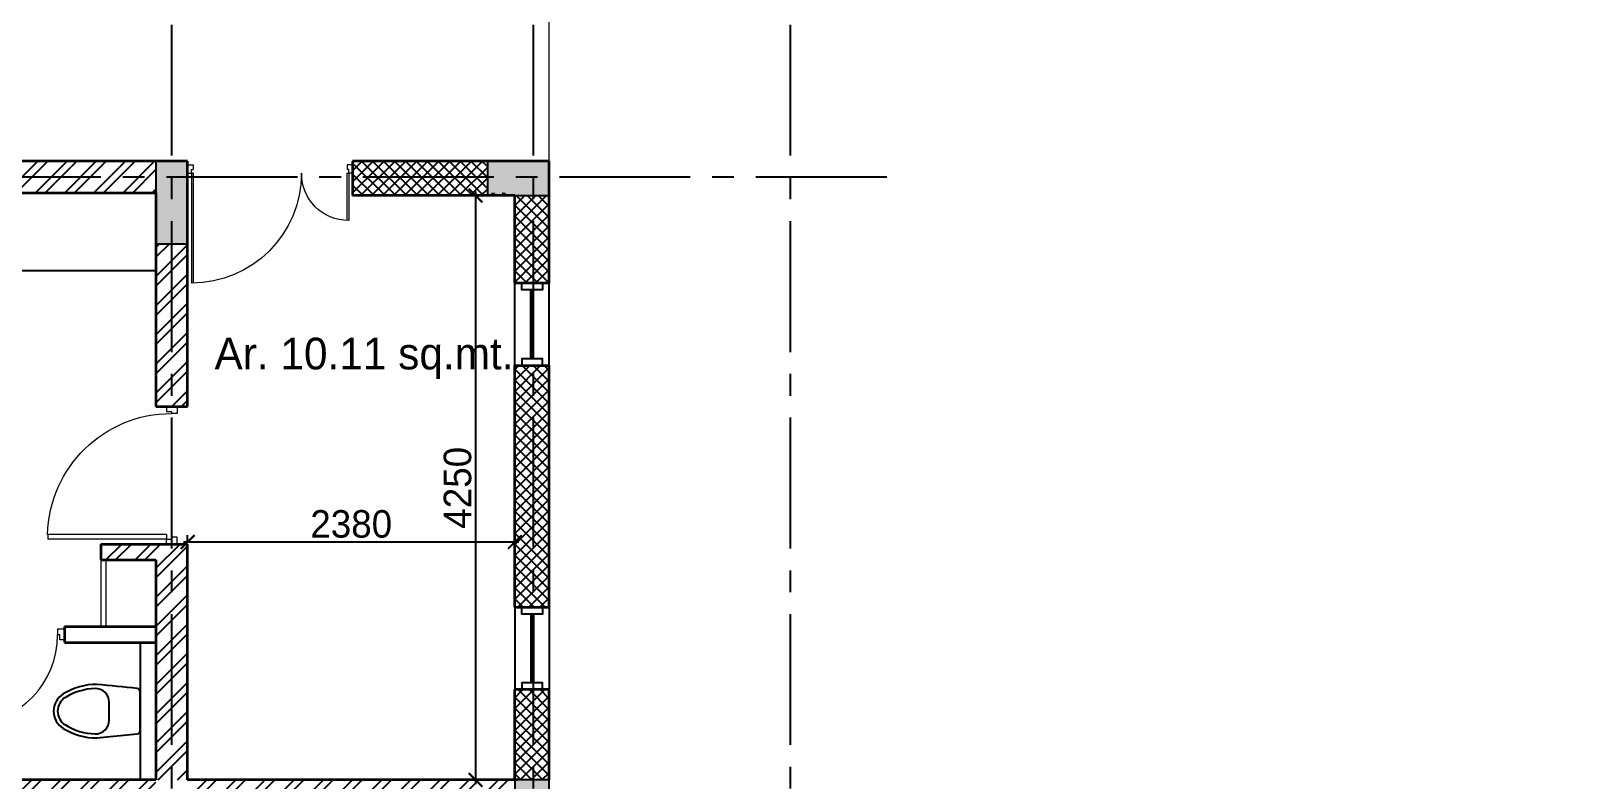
# Model space of a CAD drawing. Header units: millimetres. Extents: x -276609 to 1081398, y -453808 to 472098.
# Drawn here: x 361941 to 373242, y 163807 to 169254 of the extents above; entities that cross this region are included whole.
import ezdxf

# ---------------------------------------------------------------- set-up
doc = ezdxf.new("R2010")
doc.units = ezdxf.units.MM
doc.header["$MEASUREMENT"] = 0
doc.linetypes.add('CENTER2', pattern=[28.575, 19.05, -3.175, 3.175, -3.175])
doc.layers.add('A-Anno-Grid Lines', color=7, linetype='Continuous', true_color=0xbbc3bd)
for name, color, linetype, lineweight in [('A-Detail Lines', 241, 'Continuous', 25), ('A-DETL-LLIN', 3, 'Continuous', 9), ('A-Door', 4, 'Continuous', 9), ('A-Wall Sec', 1, 'Continuous', 20), ('frntr', 42, 'Continuous', 13), ('S-Concrete', 40, 'Continuous', 25)]:
    doc.layers.add(name, color=color, linetype=linetype, lineweight=lineweight)
for name, color, linetype in [('A-Elevation', 4, 'Continuous'), ('A-Sanitory', 181, 'Continuous'), ('A-Wall Patt', 8, 'Continuous'), ('A-Window', 4, 'Continuous'), ('AREA', 7, 'Continuous'), ('S-Conc Patt', 9, 'Continuous')]:
    doc.layers.add(name, color=color, linetype=linetype)
doc.styles.get("Standard").update_dxf_attribs({"font": ''})
doc.styles.get('Standard').set_extended_font_data('Gill Sans MT')
doc.dimstyles.new('IIITD_WD_M @ 100', dxfattribs={"dimscale": 100, "dimtxt": 1, "dimasz": 1, "dimexe": 0.5, "dimexo": 0.25, "dimgap": 0.3, "dimtad": 1, "dimdec": 0, "dimrnd": 1, "dimzin": 0, "dimdsep": 46, "dimtxsty": 'Standard', "dimblk": 'ARCHTICK', "dimcen": 0.2, "dimdle": 0.3, "dimclrd": 256, "dimclre": 256, "dimclrt": 256, "dimadec": 0, "dimazin": 0, "dimtfac": 1, "dimtdec": 0, "dimtofl": 0, "dimtmove": 0, "dimatfit": 0, "dimfxl": 0.5, "dimfxlon": 1, "dimtolj": 1, "dimtzin": 0, "dimlwd": -1, "dimlwe": -1, "dimarcsym": 0})
pattern_1 = [(45, (-144842.34, 2158.18), (-106.066017, 106.066017), []), (45, (-144771.63, 2158.18), (-106.066017, 106.066017), [])]

# ---------------------------------------------------------------- blocks, each defined once
blk = doc.blocks.new('wc-wh')
at = {"color": 0, "linetype": 'ByBlock'}
for points in [[(315, 195), (22, 165, 0.384412), (0, 140), (0, -140, 0.383904), (22, -165, 0.001434), (314, -195, 0.140641), (560, -125, 0.259738), (630, 0, 0.259738), (560, 125, 0.139471)], [(225, 65), (225, -65, 0.422961), (328, -165, 0.13189), (544, -100, 0.259738), (600, 0, 0.259738), (544, 100, 0.13189), (328, 165, 0.422961)]]:
    blk.add_lwpolyline(points, format="xyb", close=True, dxfattribs=at)
blk.add_arc((316, -170), 25, 264.2811, 270.16, dxfattribs=at)
blk = doc.blocks.new('din w1')
at = {"layer": 'A-Window', "color": 2, "lineweight": 60}
blk.add_line((476279, 163779), (476779, 163779), dxfattribs=at)
at = {"layer": 'A-Window'}
for points in [[(476229, 163904), (476829, 163904)], [(476229, 163704), (476279, 163704), (476279, 163854), (476229, 163854)], [(476829, 163704), (476779, 163704), (476779, 163854), (476829, 163854)], [(476229, 163654), (476829, 163654)]]:
    blk.add_lwpolyline(points, dxfattribs=at)
blk = doc.blocks.new('Big Door Garbage')
at = {"layer": 'A-Door', "color": 5, "lineweight": 18}
for p, q in [((-12550, 128778), (-12500, 128778)), ((-12550, 128703), (-12550, 128778)), ((-12550, 128703), (-12515, 128703)), ((-12515, 128738), (-12500, 128738)), ((-12515, 128703), (-12515, 128738)), ((-12515, 128703), (-12515, 128273)), ((-12499, 128703), (-12515, 128703)), ((-12500, 128778), (-12500, 128738)), ((-12499, 128703), (-12499, 128273)), ((-11101, 128703), (-11101, 127703)), ((-11101, 128703), (-11085, 128703)), ((-11100, 128778), (-11100, 128738)), ((-11050, 128778), (-11100, 128778)), ((-11085, 128738), (-11100, 128738)), ((-11085, 128703), (-11085, 128738)), ((-11050, 128703), (-11085, 128703)), ((-11085, 128703), (-11085, 127703)), ((-11050, 128703), (-11050, 128778))]:
    blk.add_line(p, q, dxfattribs=at)
at = {"layer": 'A-Door', "lineweight": 18}
for centre, radius, start, end in [((-12515, 128703), 430, 270, 0), ((-11085, 128703), 1000, 180, 270)]:
    blk.add_arc(centre, radius, start, end, dxfattribs=at)
blk = doc.blocks.new('ABL_Door_S - 1000 x 2100-11-3 Second Floor Lvl')
at = {"layer": 'A-Door', "color": 5}
for p, q in [((-500, 38), (-450, 38)), ((-500, -38), (-500, 38)), ((-450, 38), (-450, -3)), ((450, 38), (450, -3)), ((500, 38), (450, 38)), ((500, -38), (500, 38)), ((-500, -38), (-465, -38)), ((-465, -3), (-450, -3)), ((-465, -38), (-465, -3)), ((-430, -38), (-465, -38)), ((465, -3), (450, -3)), ((465, -38), (465, -3)), ((500, -38), (465, -38))]:
    blk.add_line(p, q, dxfattribs=at)
at = {"layer": 'A-Door', "color": 5, "lineweight": 18}
for p, q in [((-465, -38), (-465, -902)), ((-430, -38), (-430, -902)), ((-430, -902), (-465, -902))]:
    blk.add_line(p, q, dxfattribs=at)
at = {"layer": 'A-Door'}
blk.add_arc((-450, -3), 900, 271.2733, 0, dxfattribs=at)
blk = doc.blocks.new('ABL_Door_S - 750 x 2100-5-3 Second Floor Lvl')
at = {"layer": 'A-Door', "color": 5, "lineweight": 18}
for p, q in [((-375, 38), (-325, 38)), ((-375, -38), (-375, 38)), ((-325, 38), (-325, -3)), ((325, 38), (325, -3)), ((375, 38), (325, 38)), ((375, -38), (375, 38)), ((-375, -38), (-340, -38)), ((-340, -3), (-325, -3)), ((-340, -38), (-340, -3)), ((-340, -38), (-340, -652)), ((-305, -38), (-340, -38)), ((-305, -38), (-305, -652)), ((340, -3), (325, -3)), ((340, -38), (340, -3)), ((375, -38), (340, -38))]:
    blk.add_line(p, q, dxfattribs=at)
blk.add_lwpolyline([(-340, -652), (-305, -652)], dxfattribs=at)
at = {"layer": 'A-Door', "lineweight": 18}
blk.add_arc((-325, -3), 650, 271.7632, 0, dxfattribs=at)
blk = doc.blocks.new('allalaksksksjjd')
at = {"layer": 'S-Conc Patt'}
for points in [[(293618, 144721), (293388, 144721), (293388, 144121), (293618, 144121)], [(295798, 144721), (295798, 144471), (296248, 144471), (296248, 144721)], [(295998, 139771), (296248, 139771), (296248, 140221), (295998, 140221)]]:
    blk.add_hatch(color=8, dxfattribs=at).paths.add_polyline_path(points)
at = {"layer": 'S-Concrete'}
for points in [[(293618, 144721), (293388, 144721), (293388, 144121), (293618, 144121)], [(295798, 144721), (295798, 144471), (296248, 144471), (296248, 144721)], [(295998, 139771), (296248, 139771), (296248, 140221), (295998, 140221)]]:
    blk.add_lwpolyline(points, close=True, dxfattribs=at)
blk = doc.blocks.new('grd din')
at = {"layer": 'A-Anno-Grid Lines', "linetype": 'CENTER2', "ltscale": 50}
for p, q in [((511314, 133526), (511314, 179267)), ((513944, 133526), (513944, 179267)), ((515814, 133526), (515814, 179267)), ((516514, 169089), (471659, 169089))]:
    blk.add_line(p, q, dxfattribs=at)
blk = doc.blocks.new('_ArchTick')
at = {"color": 0, "linetype": 'ByBlock', "const_width": 0.15}
blk.add_lwpolyline([(-0.5, -0.5), (0.5, 0.5)], dxfattribs=at)
blk = doc.blocks.new('*D587')
at = {"layer": 'A-Detail Lines', "transparency": 16777216}
for p, q in [((365223, 168057), (365123, 168057)), ((365173, 168087), (365173, 163777)), ((365223, 163807), (365123, 163807))]:
    blk.add_line(p, q, dxfattribs=at)
at = {"layer": 'A-Detail Lines', "transparency": 16777216, "xscale": 100, "yscale": 100, "zscale": 100}
for p, rotation in [((365173, 168057), 90), ((365173, 163807), 270)]:
    blk.add_blockref('_ArchTick', p, dxfattribs=dict(at, rotation=rotation))
at = {"layer": 'A-Detail Lines', "transparency": 16777216, "insert": (365043, 165932), "char_height": 200, "attachment_point": 5, "rotation": 90}
blk.add_mtext('\\A1;4250', dxfattribs=at)
blk = doc.blocks.new('*D588')
at = {"layer": 'A-Detail Lines', "transparency": 16777216}
for p, q in [((363079, 165538), (363079, 165588)), ((365459, 165538), (365459, 165588)), ((363049, 165538), (365489, 165538))]:
    blk.add_line(p, q, dxfattribs=at)
at = {"layer": 'A-Detail Lines', "transparency": 16777216, "xscale": 100, "yscale": 100, "zscale": 100, "rotation": 180}
blk.add_blockref('_ArchTick', (363079, 165538), dxfattribs=at)
at = {"layer": 'A-Detail Lines', "transparency": 16777216, "xscale": 100, "yscale": 100, "zscale": 100}
blk.add_blockref('_ArchTick', (365459, 165538), dxfattribs=at)
at = {"layer": 'A-Detail Lines', "transparency": 16777216, "insert": (364269, 165668), "char_height": 200, "attachment_point": 5}
blk.add_mtext('\\A1;2380', dxfattribs=at)
blk = doc.blocks.new('*D675')
at = {"layer": 'A-Detail Lines'}
for p, q in [((338004, 412783), (337904, 412783)), ((337954, 412813), (337954, 411253)), ((338004, 411283), (337904, 411283)), ((490362, 36550), (490362, 36450)), ((499132, 36550), (499132, 36450)), ((490332, 36500), (499162, 36500))]:
    blk.add_line(p, q, dxfattribs=at)
at = {"layer": 'A-Detail Lines', "xscale": 100, "yscale": 100, "zscale": 100}
for p, rotation in [((337954, 412783), 90), ((337954, 411283), 270), ((490362, 36500), 180)]:
    blk.add_blockref('_ArchTick', p, dxfattribs=dict(at, rotation=rotation))
blk.add_blockref('_ArchTick', (499132, 36500), dxfattribs=at)
at = {"layer": 'A-Detail Lines', "insert": (337873, 412033), "char_height": 100, "attachment_point": 5, "rotation": 90}
blk.add_mtext('\\A1;1500', dxfattribs=at)
at = {"layer": 'A-Detail Lines', "insert": (494747, 36632), "char_height": 200, "attachment_point": 5}
blk.add_mtext('\\A1;8770', dxfattribs=at)

msp = doc.modelspace()

# ---------------------------------------------------------------- hatches: boundary and pattern name
at = {"layer": 'A-Wall Patt'}
h = msp.add_hatch(dxfattribs=at)
h.set_pattern_fill('ANSI32', color=256, scale=400, style=0)
h.set_pattern_definition(pattern_1)
h.paths.add_polyline_path([(358613.9, 168077.2), (358498.9, 168077.2), (358498.9, 167362.2), (358688.9, 167362.2), (358688.9, 167477.2), (358613.9, 167477.2)])
h.paths.add_polyline_path([(360918.9, 168192.2), (360253.9, 168192.2), (360253.9, 168158.5), (360253.9, 168077.2), (360918.9, 168077.2)])
h.paths.add_polyline_path([(360918.9, 168307.2), (360253.9, 168307.2), (360253.9, 168192.2), (360918.9, 168192.2)])
h.paths.add_polyline_path([(354148.9, 163807.2), (354078.9, 163807.2), (354078.9, 163692.2), (354148.9, 163692.2)])
h.paths.add_polyline_path([(354148.9, 163692.2), (354078.9, 163692.2), (354078.9, 163577.2), (354148.9, 163577.2)])
h.paths.add_polyline_path([(361033.9, 167512.2), (360918.9, 167512.2), (360918.9, 167362.2), (361033.9, 167362.2)])
h.paths.add_polyline_path([(362848.9, 168307.2), (360918.9, 168307.2), (360918.9, 167512.2), (361033.9, 167512.2), (361033.9, 168077.2), (362848.9, 168077.2)])
h.paths.add_polyline_path([(358313.9, 168307.2), (356478.9, 168307.2), (356478.9, 168192.2), (356583.9, 168192.2), (356583.9, 166522.2), (356698.9, 166522.2), (356698.9, 168077.2), (358313.9, 168077.2)])
h.paths.add_polyline_path([(358238.9, 163577.2), (358238.9, 163807.2), (356698.9, 163807.2), (356698.9, 165407.2), (357098.9, 165407.2), (357098.9, 165522.2), (356583.9, 165522.2), (356583.9, 163807.2), (354148.9, 163807.2), (354148.9, 163577.2)])
h.paths.add_polyline_path([(358913.9, 168192.2), (358913.9, 168077.2), (359353.9, 168077.2), (359353.9, 168192.2)])
h.paths.add_polyline_path([(358913.9, 168307.2), (358913.9, 168192.2), (359353.9, 168192.2), (359353.9, 168307.2)])
h = msp.add_hatch(dxfattribs=at)
h.set_pattern_fill('ANSI37', color=256, scale=450, angle=360, style=0)
h.set_pattern_definition([(45, (-148349.956, -896.975), (-39.7747564, 39.7747564), []), (135, (-148349.956, -896.975), (-39.7747564, -39.7747564), [])])
h.paths.add_polyline_path([(365708.9, 168057.2), (365458.9, 168057.2), (365458.9, 167420.7), (365708.9, 167420.7)])
h.paths.add_polyline_path([(365708.9, 166820.7), (365458.9, 166820.7), (365458.9, 165063.8), (365708.9, 165063.8)])
h.paths.add_polyline_path([(365708.9, 164463.8), (365458.9, 164463.8), (365458.9, 163807.2), (365708.9, 163807.2)])
h.paths.add_polyline_path([(365258.9, 168077.2), (365258.9, 168307.2), (364278.9, 168307.2), (364278.9, 168057.2), (365408.9, 168057.2), (365408.9, 168077.2)])
h = msp.add_hatch(dxfattribs=at)
h.set_pattern_fill('ANSI32', color=256, scale=400, style=0)
h.set_pattern_definition(pattern_1)
h.paths.add_polyline_path([(363078.9, 167707.2), (362848.9, 167707.2), (362848.9, 166522.2), (363078.9, 166522.2)])
h = msp.add_hatch(dxfattribs=at)
h.set_pattern_fill('ANSI32', color=256, scale=400, style=0)
h.set_pattern_definition(pattern_1)
h.paths.add_polyline_path([(358688.9, 163807.2), (358688.9, 163577.2), (362848.9, 163577.2), (362848.9, 163807.2), (359918.9, 163807.2), (359918.9, 167477.2), (359688.9, 167477.2), (359688.9, 163807.2)])
h = msp.add_hatch(dxfattribs=at)
h.set_pattern_fill('ANSI32', color=256, scale=400, style=0)
h.set_pattern_definition(pattern_1)
h.paths.add_polyline_path([(363078.9, 165522.2), (362448.9, 165522.2), (362448.9, 165407.2), (362848.9, 165407.2), (362848.9, 163807.2), (363078.9, 163807.2)])
h = msp.add_hatch(dxfattribs=at)
h.set_pattern_fill('ANSI32', color=256, scale=400, style=0)
h.set_pattern_definition(pattern_1)
h.paths.add_polyline_path([(365478.9, 163807.2), (363078.9, 163807.2), (363078.9, 163577.2), (365478.9, 163577.2)])
h = msp.add_hatch(dxfattribs=at)
h.set_pattern_fill('ANSI32', color=256, scale=400, style=0)
h.set_pattern_definition([(45, (-144842.34, 2158.18), (-106.066017, 106.066017), []), (45, (-144771.63, 2158.18), (-106.066017, 106.066017), [])])
h.paths.add_polyline_path([(365478.9, 163807.2), (363078.9, 163807.2), (363078.9, 163577.2), (365478.9, 163577.2)])

# ---------------------------------------------------------------- linework, layer by layer
at = {"layer": 'A-DETL-LLIN'}
msp.add_line((365708.9, 168307.2), (365708.9, 170937.2), dxfattribs=at)
at = {"layer": 'A-Door'}
for p, q in [((362448.9, 165407.2), (362448.9, 164922.2)), ((362483.9, 165407.2), (362483.9, 164922.2))]:
    msp.add_line(p, q, dxfattribs=at)
at = {"layer": 'A-Elevation'}
for p, q in [((361033.9, 167512.2), (362848.9, 167512.2)), ((362733.9, 164807.2), (362733.9, 163807.2))]:
    msp.add_line(p, q, dxfattribs=at)
at = {"layer": 'A-Wall Sec', "lineweight": 35}
for p, q in [((363078.9, 168307.2), (360253.9, 168307.2)), ((363078.9, 166522.2), (363078.9, 168307.2)), ((365708.9, 168307.2), (364278.9, 168307.2)), ((364278.9, 168307.2), (364278.9, 168057.2)), ((365708.9, 167420.7), (365708.9, 168307.2)), ((361033.9, 168077.2), (362848.9, 168077.2)), ((362848.9, 168077.2), (362848.9, 166522.2)), ((365458.9, 168057.2), (364278.9, 168057.2)), ((365458.9, 167420.7), (365458.9, 168057.2)), ((365708.9, 167420.7), (365458.9, 167420.7)), ((365458.9, 165063.8), (365458.9, 166820.7)), ((365458.9, 166820.7), (365708.9, 166820.7)), ((365708.9, 165063.8), (365708.9, 166820.7)), ((362848.9, 166522.2), (363078.9, 166522.2)), ((362448.9, 165522.2), (363078.9, 165522.2)), ((362448.9, 165522.2), (362448.9, 165407.2)), ((363078.9, 163807.2), (363078.9, 165522.2)), ((362448.9, 165407.2), (362848.9, 165407.2)), ((362848.9, 165407.2), (362848.9, 163807.2)), ((365458.9, 165063.8), (365708.9, 165063.8)), ((362183.9, 164922.2), (362848.9, 164922.2)), ((362183.9, 164922.2), (362183.9, 164807.2)), ((362183.9, 164807.2), (362848.9, 164807.2)), ((365458.9, 163807.2), (365458.9, 164463.8)), ((365708.9, 164463.8), (365458.9, 164463.8)), ((365708.9, 163807.2), (365708.9, 164463.8)), ((362848.9, 163807.2), (359918.9, 163807.2)), ((365478.9, 163807.2), (363078.9, 163807.2)), ((365478.9, 163807.2), (363078.9, 163807.2))]:
    msp.add_line(p, q, dxfattribs=at)

# ---------------------------------------------------------------- block references
at = {"layer": 'A-Anno-Grid Lines'}
msp.add_blockref('grd din', (-148350, -897), dxfattribs=at)
at = {"layer": 'A-Door', "xscale": -0.8000000000465661, "yscale": 0.8000000000465661, "zscale": 0.8}
msp.add_blockref('Big Door Garbage', (354238.9, 65257.5), dxfattribs=at)
at = {"layer": 'A-Door', "xscale": -1, "rotation": 270}
msp.add_blockref('ABL_Door_S - 1000 x 2100-11-3 Second Floor Lvl', (362963.9, 166022.2), dxfattribs=at)
at = {"layer": 'A-Door'}
msp.add_blockref('ABL_Door_S - 750 x 2100-5-3 Second Floor Lvl', (361808.9, 164864.7), dxfattribs=at)
at = {"layer": 'A-Sanitory', "rotation": 180.0000309492947}
msp.add_blockref('wc-wh', (362733.9, 164307.2), dxfattribs=at)
at = {"layer": 'A-Window', "rotation": 90}
msp.add_blockref('din w1', (529363.1, -309408.1), dxfattribs=at)
at = {"layer": 'A-Window', "xscale": -1, "rotation": 90}
msp.add_blockref('din w1', (529363.1, 641292.6), dxfattribs=at)
at = {"layer": 'frntr'}
msp.add_blockref('allalaksksksjjd', (69460.9, 23586.3), dxfattribs=at)

# ---------------------------------------------------------------- texts
at = {"layer": 'AREA', "insert": (363274.7, 167023.5), "char_height": 230.4, "width": 4963.118, "attachment_point": 1}
msp.add_mtext('{\\fCentury Gothic|b0|i0|c0|p34;Ar. 10.11 sq.mt.}', dxfattribs=at)

# ---------------------------------------------------------------- dimensions: what is measured, and where the dimension line sits
at = {"layer": 'A-Detail Lines'}
dim = msp.add_linear_dim(base=(337954, 411283.4), p1=(338179.9, 412783.4), p2=(338179.9, 411283.4), angle=90, dimstyle='IIITD_WD_M @ 100', dxfattribs=at)
dim.commit()
dim.dimension.update_dxf_attribs({"geometry": '*D675', "text_midpoint": (337873.1, 412033.4)})
for base, p1, p2, picture, middle in [((499131.9, 36500.2), (490361.9, 37063.9), (499131.9, 37408.9), '*D675', (494746.9, 36632.1)), ((365458.9, 165538.1), (363078.9, 165522.2), (365458.9, 165522.2), '*D588', (364268.9, 165668.1))]:
    dim = msp.add_linear_dim(base=base, p1=p1, p2=p2, dimstyle='IIITD_WD_M @ 100', override={"dimtxt": 2}, dxfattribs=at)
    dim.commit()
    dim.dimension.update_dxf_attribs({"geometry": picture, "text_midpoint": middle})
dim = msp.add_linear_dim(base=(365173.3, 163807.2), p1=(365845.9, 168057.2), p2=(365865.9, 163807.2), angle=90, dimstyle='IIITD_WD_M @ 100', override={"dimtxt": 2}, dxfattribs=at)
dim.commit()
dim.dimension.update_dxf_attribs({"geometry": '*D587', "text_midpoint": (365043.3, 165932.2)})

doc.saveas('drawing.dxf')
